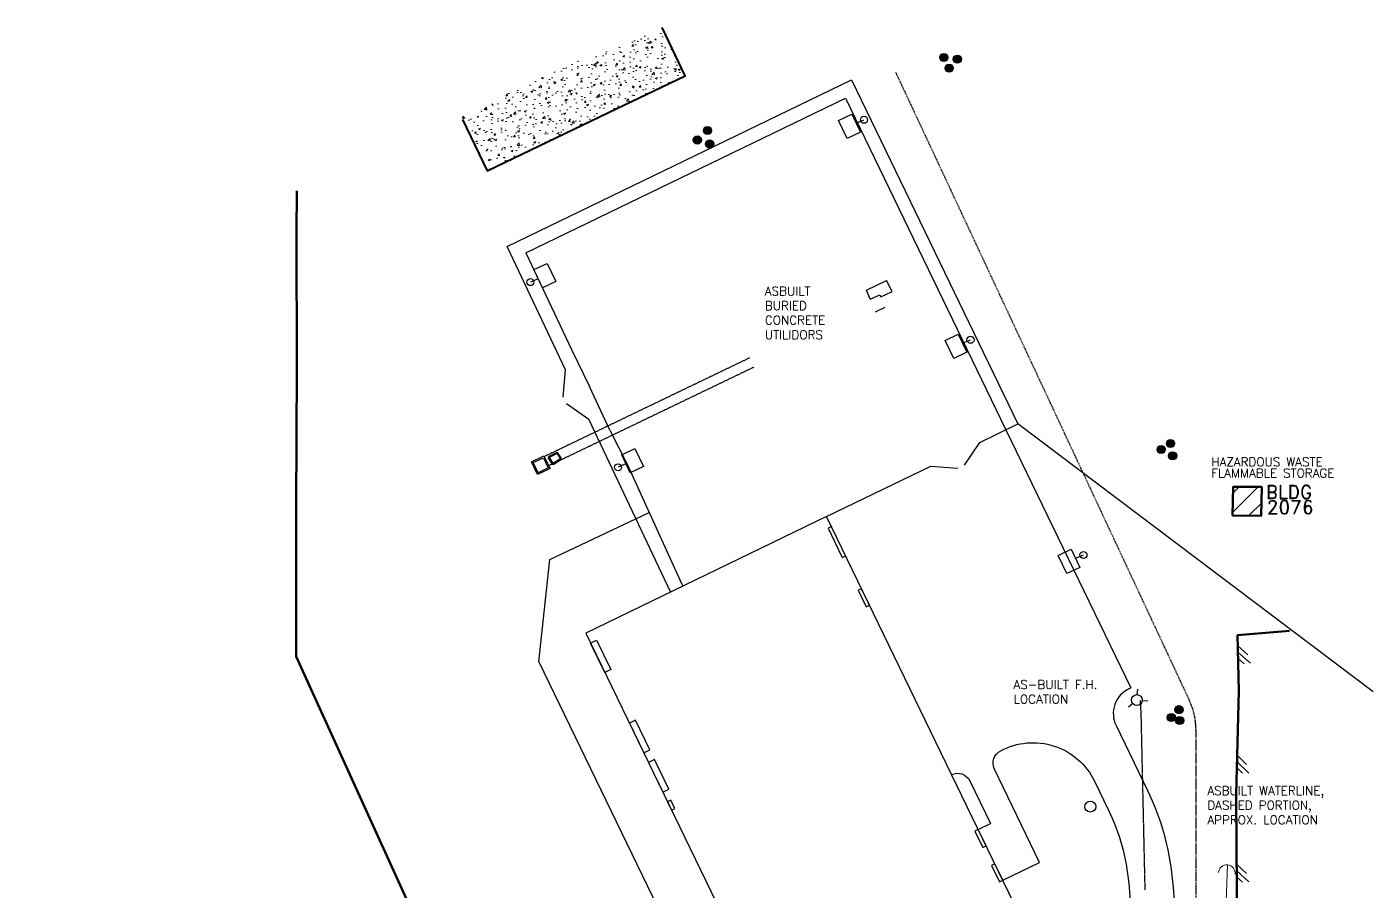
# Model space of a CAD drawing. Header units: feet. Extents: x 1391198 to 1391869, y 3961136 to 3961903.
# Drawn here: x 1391197.7 to 1391690.7, y 3961586.3 to 3961902.8 of the extents above; entities that cross this region are included whole.
import ezdxf

# ---------------------------------------------------------------- set-up
doc = ezdxf.new("R2010")
doc.units = ezdxf.units.FT
doc.header["$MEASUREMENT"] = 0
for name, pattern in [('D15', [0.225, 0.15, -0.075]), ('DASHED', [19.05, 12.7, -6.35]), ('HIDDEN', [0.375, 0.25, -0.125])]:
    doc.linetypes.add(name, pattern=pattern)
for name, color, linetype in [('ASBLTS_L', 6, 'Continuous'), ('ASBLTS_T', 3, 'Continuous'), ('BUILDING_ARCH', 7, 'Continuous'), ('C-ABANDONED UTILIDOR', 9, 'D15'), ('C-CONCRETE', 4, 'Continuous'), ('C-LEGEND-NEW', 4, 'Continuous'), ('C-NEW FENCELINE', 4, 'FENCELINE3'), ('C-NEW PVMT', 4, 'Continuous'), ('C-NEW SWALE', 3, 'DASHED'), ('C-UTIL_NIC', 5, 'Continuous'), ('V-AFLD-VALT', 8, 'Continuous'), ('V-BLDG-IDEN', 8, 'Continuous'), ('V-SITE-OTLN', 8, 'Continuous')]:
    doc.layers.add(name, color=color, linetype=linetype)
for name, color, linetype, lineweight in [('E-ELEC-C', 3, 'Continuous', 25), ('V-APRN-OTLN', 8, 'Continuous', 50), ('V-BLDG-OTLN', 8, 'Continuous', 90), ('V-BLDG-PATT', 8, 'Continuous', 18), ('V-PADS-OTLN', 8, 'Continuous', 40), ('V-POWR-POLE-GUYS', 8, 'Continuous', 18), ('V-PVMT-ASPH', 8, 'Continuous', 18), ('V-PVMT-CONC', 8, 'Continuous', 18), ('V-ROAD-ASPH', 8, 'Continuous', 50)]:
    doc.layers.add(name, color=color, linetype=linetype, lineweight=lineweight)
doc.styles.add('L80', font='simplex', dxfattribs={"height": 1.6})
doc.styles.add('ROMAND', font='romand.shx')
doc.styles.add('RomanS', font='romans.shx', dxfattribs={"width": 0.8})
doc.styles.get("Standard").update_dxf_attribs({"font": 'romans.shx', "width": 0.8})
doc.linetypes.add('FENCELINE3', pattern='A,0.5,-0.1,["X",Standard,S=0.08,R=0,X=-0.04,Y=-0.04],-0.1', length=0.7)

# ---------------------------------------------------------------- blocks, each defined once
blk = doc.blocks.new('A$C459D505B')
for points in [[(1011, 1015.6), (1011, -160.4), (3219, -160.4), (3219, -184.4), (3427, -184.4), (3427, 1015.6), (1011, 1015.6)], [(1059, 1015.6), (1059, 999), (1203, 999), (1203, 1015.6)], [(2539, 1015.6), (2539, 999), (2619, 999), (2619, 1015.6), (2539, 1015.6)]]:
    blk.add_lwpolyline(points)
for points in [[(1363, 1015.6), (1363, 999), (1443, 999), (1443, 1015.6)], [(2707, 1015.6), (2707, 999), (2787, 999), (2787, 1015.6)], [(3059, 999), (3099, 999), (3099, 1015.6), (3059, 1015.6)], [(3219, 1015.6), (3219, 999), (3259, 999), (3259, 1015.6)], [(1059, -160.4), (1059, -130.7), (1203, -130.7), (1203, -160.4)], [(1451, -130.7), (1451, -160.4), (1595, -160.4), (1595, -130.7)], [(1643, -130.7), (1643, -160.4), (1787, -160.4), (1787, -130.7)], [(1835, -143.7), (1835, -160.4), (1875, -160.4), (1875, -143.7)], [(3259, -143.7), (3259, -184.4), (3387, -184.4), (3387, -143.7)]]:
    blk.add_lwpolyline(points, close=True)
blk = doc.blocks.new('COE-FH')
for points in [[(0, 0.05), (0, 0.101)], [(-0.035, -0.035), (-0.071, -0.071)], [(0.035, -0.035), (0.071, -0.071)]]:
    blk.add_lwpolyline(points)
blk.add_circle((0, 0), 0.05)
blk = doc.blocks.new('p2')
at = {"color": 0}
for p, q in [((0, 0), (-1.27, -1.36)), ((0.7, 0), (-0.32, -1.09)), ((-0.7, 0), (-1.31, -0.66))]:
    blk.add_line(p, q, dxfattribs=at)
blk = doc.blocks.new('coe-gp')
blk.add_hatch(color=256).paths.add_polyline_path([(-0.0375, 0, 1), (0.0375, 0, 1)])
blk.add_circle((0, 0), 0.0375)
blk = doc.blocks.new('coe-anchor')
blk.add_arc((-0.078, 0), 0.0776, 270, 90)
blk = doc.blocks.new('A$C2AE46CBC')
at = {"layer": 'E-ELEC-C'}
blk.add_line((77, 67.4), (111.7, 82.5), dxfattribs=at)
blk.add_lwpolyline([(0, 79.7), (58.1, 107.3), (95.9, 27.5), (37.8, 0)], close=True, dxfattribs=at)
blk.add_circle((111.7, 82.5), 15.4, dxfattribs=at)
blk = doc.blocks.new('A$C74487909')
at = {"layer": 'E-ELEC-C'}
for p, q in [((-1585.6, -169.7), (-1559, -228.3)), ((-1601.6, -212.3), (-1543, -185.7)), ((-2686.1, -721.7), (-2627.5, -695)), ((-2670.1, -679.1), (-2643.4, -737.6)), ((-1045.3, -879.1), (-1018.7, -937.6)), ((-1061.3, -921.7), (-1002.7, -895)), ((-2285.5, -1476.6), (-2258.8, -1535.1)), ((-2301.4, -1519.2), (-2242.9, -1492.5))]:
    blk.add_line(p, q, dxfattribs=at)
for centre in [(-1572.3, -199), (-2656.8, -708.3), (-1032, -908.3), (-2272.1, -1505.9)]:
    blk.add_circle(centre, 32.2, dxfattribs=at)
for p in [(877.6, 5786.6), (1345.6, 4819.6), (1842.1, 3874.1)]:
    blk.add_blockref('A$C2AE46CBC', p, dxfattribs=at)
at = {"layer": 'E-ELEC-C', "rotation": 180}
for p in [(-365, 5237.9), (20.4, 4424.3)]:
    blk.add_blockref('A$C2AE46CBC', p, dxfattribs=at)

msp = doc.modelspace()

# ---------------------------------------------------------------- hatches: boundary and pattern name
at = {"layer": 'V-BLDG-PATT'}
h = msp.add_hatch(dxfattribs=at)
h.set_pattern_fill('ANSI31', color=256, scale=40, style=0)
h.paths.add_polyline_path([(1391639.25, 3961723.9), (1391649.71, 3961723.79), (1391649.91, 3961734.31), (1391639.46, 3961734.42)])
at = {"layer": 'V-PVMT-CONC'}
h = msp.add_hatch(dxfattribs=at)
h.set_pattern_fill('AR-CONC', color=256, style=0)
h.set_pattern_definition([(50, (1391357.2, 3961849.4357), (7.1726, -0.62752), [0.75, -8.25]), (355, (1391357.2, 3961849.436), (-1.3875, 7.5219), [0.6, -6.6]), (100.451, (1391357.798, 3961849.3834), (5.7851, 6.8944), [0.6374, -7.0114]), (46.184, (1391357.2, 3961851.436), (10.6724, -1.6552), [1.125, -12.375]), (96.636, (1391358.089, 3961851.298), (9.3466, 9.7412), [0.9561, -10.5171]), (351.184, (1391357.2, 3961851.436), (9.3466, 9.7412), [0.9, -9.9]), (21, (1391358.2, 3961850.9357), (5.96907, -4.0262), [0.75, -8.25]), (326, (1391358.2, 3961850.936), (2.43315, 7.2515), [0.6, -6.6]), (71.451, (1391358.6975, 3961850.6), (8.40223, 3.2253), [0.6374, -7.0114]), (37.5, (1391357.2, 3961849.4357), (0.1216, 3.32894), [0, -6.52, 0, -6.7, 0, -6.625]), (7.5, (1391357.2, 3961849.4357), (2.6307, 3.94412), [0, -3.82, 0, -6.37, 0, -2.525]), (327.5, (1391354.97, 3961849.4357), (5.338224, -0.22555), [0, -2.5, 0, -7.8, 0, -10.35]), (317.5, (1391353.97, 3961849.4357), (5.83186, 1.00105), [0, -3.25, 0, -5.18, 0, -7.35])])
h.paths.add_polyline_path([(1391438.79, 3961884.97), (1391430.35, 3961902.67), (1391430.35, 3961902.83), (1391400.25, 3961890.53), (1391372.34, 3961877.99), (1391357.2, 3961868.9), (1391366.34, 3961850.06), (1391410.71, 3961871.45)])
edge = h.paths.add_edge_path()
edge.add_line((1391357.2, 3961869.2), (1391357.2, 3961868.6))
edge.add_line((1391357.5, 3961868.9), (1391356.9, 3961868.9))
edge.add_line((1391356.9, 3961869.52), (1391357.64, 3961870.26))
edge.add_line((1391357.64, 3961870.26), (1391357.96, 3961869.93))
edge.add_line((1391357.96, 3961869.93), (1391357.23, 3961869.2))
edge.add_line((1391357.23, 3961869.2), (1391356.9, 3961869.52))
edge.add_line((1391357.2, 3961869.22), (1391358.19, 3961870.22))
edge.add_line((1391358.19, 3961870.22), (1391358.52, 3961869.89))
edge.add_line((1391358.52, 3961869.89), (1391357.52, 3961868.9))
edge.add_line((1391357.52, 3961868.9), (1391357.2, 3961869.22))
edge.add_line((1391357.5, 3961868.93), (1391358.27, 3961869.7))
edge.add_line((1391358.27, 3961869.7), (1391358.59, 3961869.37))
edge.add_line((1391358.59, 3961869.37), (1391357.82, 3961868.6))
edge.add_line((1391357.82, 3961868.6), (1391357.5, 3961868.93))
edge = h.paths.add_edge_path()
edge.add_line((1391366.34, 3961850.36), (1391366.34, 3961849.76))
edge.add_line((1391366.64, 3961850.06), (1391366.04, 3961850.06))
edge.add_line((1391366.04, 3961850.68), (1391366.78, 3961851.42))
edge.add_line((1391366.78, 3961851.42), (1391367.1, 3961851.1))
edge.add_line((1391367.1, 3961851.1), (1391366.37, 3961850.36))
edge.add_line((1391366.37, 3961850.36), (1391366.04, 3961850.68))
edge.add_line((1391366.34, 3961850.38), (1391367.34, 3961851.38))
edge.add_line((1391367.34, 3961851.38), (1391367.66, 3961851.06))
edge.add_line((1391367.66, 3961851.06), (1391366.66, 3961850.06))
edge.add_line((1391366.66, 3961850.06), (1391366.34, 3961850.38))
edge.add_line((1391366.64, 3961850.09), (1391367.4, 3961850.86))
edge.add_line((1391367.4, 3961850.86), (1391367.73, 3961850.53))
edge.add_line((1391367.73, 3961850.53), (1391366.96, 3961849.76))
edge.add_line((1391366.96, 3961849.76), (1391366.64, 3961850.09))
edge = h.paths.add_edge_path(flags=16)
edge.add_line((1391410.71, 3961871.75), (1391410.71, 3961871.15))
edge.add_line((1391411.01, 3961871.45), (1391410.41, 3961871.45))
edge.add_line((1391410.41, 3961872.07), (1391411.15, 3961872.81))
edge.add_line((1391411.15, 3961872.81), (1391411.47, 3961872.49))
edge.add_line((1391411.47, 3961872.49), (1391410.73, 3961871.75))
edge.add_line((1391410.73, 3961871.75), (1391410.41, 3961872.07))
edge.add_line((1391410.71, 3961871.77), (1391411.7, 3961872.77))
edge.add_line((1391411.7, 3961872.77), (1391412.03, 3961872.45))
edge.add_line((1391412.03, 3961872.45), (1391411.03, 3961871.45))
edge.add_line((1391411.03, 3961871.45), (1391410.71, 3961871.77))
edge.add_line((1391411, 3961871.48), (1391411.77, 3961872.25))
edge.add_line((1391411.77, 3961872.25), (1391412.1, 3961871.92))
edge.add_line((1391412.1, 3961871.92), (1391411.33, 3961871.15))
edge.add_line((1391411.33, 3961871.15), (1391411, 3961871.48))
edge = h.paths.add_edge_path(flags=17)
edge.add_line((1391400.25, 3961890.83), (1391400.25, 3961890.23))
edge.add_line((1391400.55, 3961890.53), (1391399.95, 3961890.53))
edge.add_line((1391399.95, 3961891.15), (1391400.69, 3961891.89))
edge.add_line((1391400.69, 3961891.89), (1391401.01, 3961891.57))
edge.add_line((1391401.01, 3961891.57), (1391400.28, 3961890.83))
edge.add_line((1391400.28, 3961890.83), (1391399.95, 3961891.15))
edge.add_line((1391400.25, 3961890.85), (1391401.21, 3961891.81))
edge.add_line((1391401.21, 3961891.81), (1391401.53, 3961891.49))
edge.add_line((1391401.53, 3961891.49), (1391400.57, 3961890.53))
edge.add_line((1391400.57, 3961890.53), (1391400.25, 3961890.85))
edge.add_line((1391400.55, 3961890.56), (1391401.87, 3961891.88))
edge.add_line((1391401.87, 3961891.88), (1391402.19, 3961891.56))
edge.add_line((1391402.19, 3961891.56), (1391400.87, 3961890.23))
edge.add_line((1391400.87, 3961890.23), (1391400.55, 3961890.56))
edge = h.paths.add_edge_path(flags=17)
edge.add_line((1391372.34, 3961878.29), (1391372.34, 3961877.69))
edge.add_line((1391372.64, 3961877.99), (1391372.04, 3961877.99))
edge.add_line((1391372.04, 3961878.61), (1391372.77, 3961879.34))
edge.add_line((1391372.77, 3961879.34), (1391373.1, 3961879.02))
edge.add_line((1391373.1, 3961879.02), (1391372.36, 3961878.28))
edge.add_line((1391372.36, 3961878.28), (1391372.04, 3961878.61))
edge.add_line((1391372.33, 3961878.31), (1391373.33, 3961879.3))
edge.add_line((1391373.33, 3961879.3), (1391373.65, 3961878.98))
edge.add_line((1391373.65, 3961878.98), (1391372.66, 3961877.99))
edge.add_line((1391372.66, 3961877.99), (1391372.33, 3961878.31))
edge.add_line((1391372.63, 3961878.01), (1391373.95, 3961879.33))
edge.add_line((1391373.95, 3961879.33), (1391374.28, 3961879.01))
edge.add_line((1391374.28, 3961879.01), (1391372.95, 3961877.69))
edge.add_line((1391372.95, 3961877.69), (1391372.63, 3961878.01))
edge = h.paths.add_edge_path()
edge.add_line((1391366.09, 3961850.03), (1391366.09, 3961849.43))
edge.add_line((1391366.39, 3961849.73), (1391365.79, 3961849.73))
edge.add_line((1391365.79, 3961850.35), (1391366.52, 3961851.09))
edge.add_line((1391366.52, 3961851.09), (1391366.85, 3961850.77))
edge.add_line((1391366.85, 3961850.77), (1391366.11, 3961850.03))
edge.add_line((1391366.11, 3961850.03), (1391365.79, 3961850.35))
edge.add_line((1391366.08, 3961850.06), (1391367.08, 3961851.05))
edge.add_line((1391367.08, 3961851.05), (1391367.4, 3961850.73))
edge.add_line((1391367.4, 3961850.73), (1391366.41, 3961849.73))
edge.add_line((1391366.41, 3961849.73), (1391366.08, 3961850.06))
edge.add_line((1391366.38, 3961849.76), (1391367.41, 3961850.79))
edge.add_line((1391367.41, 3961850.79), (1391367.73, 3961850.47))
edge.add_line((1391367.73, 3961850.47), (1391366.7, 3961849.44))
edge.add_line((1391366.7, 3961849.44), (1391366.38, 3961849.76))

# ---------------------------------------------------------------- linework, layer by layer
at = {"layer": 'ASBLTS_L'}
for p, q in [((1391505.24, 3961806.46), (1391512.56, 3961809.91)), ((1391514.55, 3961805.93), (1391512.56, 3961809.91)), ((1391506.5, 3961803.16), (1391505.24, 3961806.46)), ((1391506.5, 3961803.16), (1391510.03, 3961804.67)), ((1391510.03, 3961804.67), (1391510.42, 3961804.01)), ((1391510.42, 3961804.01), (1391514.55, 3961805.93)), ((1391508.44, 3961798.41), (1391512.06, 3961800.18)), ((1391605.78, 3961651.41), (1391605.54, 3961656.16))]:
    msp.add_line(p, q, dxfattribs=at)
at = {"layer": 'ASBLTS_L', "linetype": 'HIDDEN'}
msp.add_line((1391607.23, 3961586.81), (1391605.78, 3961651.41), dxfattribs=at)
at = {"layer": 'ASBLTS_T'}
for points in [[(1391502.57, 3961804.22, 0, 0.833, 0), (1391500.09, 3961804.49, 0, 0, 0), (1391490.01, 3961805.57, 0, 0, 0)], [(1391604.54, 3961656.34, 0, 0.833, 0), (1391602.2, 3961657.23, 0, 0, 0), (1391592.81, 3961660.81, 0, 0, 0)], [(1391609.45, 3961649.75, 0, 0.833, 0), (1391610.91, 3961647.72, 0, 0, 0), (1391628.94, 3961622.52, 0, 0, 0)], [(1391608.01, 3961610.68, 0, 0.833, 0), (1391610.19, 3961611.91, 0, 0, 0), (1391628.94, 3961622.52, 0, 0, 0)]]:
    msp.add_lwpolyline(points, format="xyseb", dxfattribs=at)
at = {"layer": 'C-ABANDONED UTILIDOR'}
for p, q in [((1391462.43, 3961781.62), (1391387.2, 3961745.44)), ((1391463.96, 3961778.19), (1391388.83, 3961742.06))]:
    msp.add_line(p, q, dxfattribs=at)
at = {"layer": 'C-CONCRETE', "elevation": 455.79, "flags": 128}
msp.add_lwpolyline([(1391546.08, 3961608.86), (1391550.58, 3961611.04)], dxfattribs=at)
at = {"layer": 'C-CONCRETE', "flags": 128}
msp.add_lwpolyline([(1391555.09, 3961590.26), (1391568.59, 3961596.79)], dxfattribs=at)
at = {"layer": 'C-LEGEND-NEW'}
msp.add_lwpolyline([(1391596.56, 3961647), (1391608.1, 3961623.16, -0.088923), (1391617.11, 3961590.97), (1391617.11, 3961590.97, -0.236426), (1391582.27, 3961494.99, 0.203783), (1391568.19, 3961462.56, 0.543587), (1391581.88, 3961452.86)], format="xyb", dxfattribs=at)
at = {"layer": 'C-NEW FENCELINE'}
msp.add_line((1391373.64, 3961822.39, 455.79), (1391499.66, 3961883.4, 455.79), dxfattribs=at)
at = {"layer": 'C-NEW FENCELINE', "elevation": 455.79}
for points in [[(1391499.66, 3961883.4), (1391560.66, 3961757.39)], [(1391394.99, 3961777.23), (1391373.64, 3961822.39)], [(1391394.17, 3961767.27), (1391394.99, 3961777.23)], [(1391395.32, 3961764.84), (1391403.54, 3961759.15)], [(1391433.47, 3961695.86), (1391403.54, 3961759.15)]]:
    msp.add_lwpolyline(points, dxfattribs=at)
at = {"layer": 'C-NEW FENCELINE', "elevation": 455.79, "flags": 128}
for points in [[(1391546.71, 3961750.63), (1391560.66, 3961757.39)], [(1391490.6, 3961723.47), (1391528.71, 3961741.92)], [(1391528.71, 3961741.92), (1391538.68, 3961741.19)]]:
    msp.add_lwpolyline(points, dxfattribs=at)
at = {"layer": 'C-NEW FENCELINE', "flags": 128}
for points in [[(1391690.69, 3961659.23), (1391560.66, 3961757.39)], [(1391541.09, 3961742.36), (1391546.71, 3961750.63)]]:
    msp.add_lwpolyline(points, dxfattribs=at)
at = {"layer": 'C-NEW PVMT'}
for points in [[(1391380.39, 3961820.11), (1391497.44, 3961876.77)], [(1391497.44, 3961876.77), (1391556.26, 3961755.26)], [(1391380.39, 3961820.11), (1391397.12, 3961784.63), (1391403.81, 3961771.13)], [(1391411.25, 3961755.17), (1391403.81, 3961771.13)], [(1391411.25, 3961755.17), (1391417.55, 3961742.72), (1391437.6, 3961698.75), (1391437.97, 3961697.99)], [(1391556.26, 3961755.26), (1391602.02, 3961660.75)], [(1391601.21, 3961660.36), (1391602.02, 3961660.75)]]:
    msp.add_lwpolyline(points, dxfattribs=at)
at = {"layer": 'C-NEW PVMT', "flags": 128}
msp.add_lwpolyline([(1391389.25, 3961707.74), (1391425.65, 3961724.95)], dxfattribs=at)
at = {"layer": 'C-NEW PVMT', "elevation": 455.79, "flags": 128}
for points in [[(1391385.26, 3961670.25), (1391389.25, 3961707.74)], [(1391385.26, 3961670.25), (1391472.12, 3961490.84)]]:
    msp.add_lwpolyline(points, dxfattribs=at)
at = {"layer": 'C-NEW PVMT'}
for points in [[(1391568.59, 3961596.79), (1391552.03, 3961631, -0.414214), (1391554.35, 3961637.68), (1391554.35, 3961637.68, -0.426039), (1391588.7, 3961626.53), (1391593.7, 3961616.19, -0.08979), (1391601.22, 3961589.12), (1391601.22, 3961589.12, -0.255944), (1391565.86, 3961501.85, -0.178195), (1391556.06, 3961498.47, -0.265421), (1391526.28, 3961516.3, 0.265421)], [(1391536.35, 3961628.96), (1391536.35, 3961628.96, -0.414214), (1391543.03, 3961626.64), (1391550.58, 3961611.04)]]:
    msp.add_lwpolyline(points, format="xyb", dxfattribs=at)
msp.add_arc((1391605.56, 3961651.36), 10, 115.8311, 205.8321, dxfattribs=at)
at = {"layer": 'C-NEW SWALE', "ltscale": 0.025}
msp.add_lwpolyline([(1391515.83, 3961886.27), (1391623.46, 3961656.02, -0.109754), (1391625.82, 3961645.44), (1391625.82, 3961531.91, -0.158637), (1391616.24, 3961502.48), (1391593.54, 3961471.3, 0.136384), (1391590.73, 3961463.78), (1391590.94, 3961458.7)], format="xyb", dxfattribs=at)
at = {"layer": 'C-UTIL_NIC'}
msp.add_circle((1391587.15, 3961617.26), 2, dxfattribs=at)
at = {"layer": 'V-AFLD-VALT'}
for points in [[(1391382.49, 3961743.51), (1391387.08, 3961745.7), (1391389.32, 3961741.05), (1391384.73, 3961738.85)], [(1391383.16, 3961743.27), (1391386.85, 3961745.04), (1391388.66, 3961741.29), (1391384.96, 3961739.52)]]:
    msp.add_lwpolyline(points, close=True, dxfattribs=at)
at = {"layer": 'V-APRN-OTLN'}
msp.add_lwpolyline([(1391411.83, 3961417.04), (1391392.78, 3961459.28), (1391384.54, 3961477.57), (1391361.96, 3961527.39), (1391339.32, 3961577.76), (1391316.65, 3961627.65), (1391296.36, 3961672.23), (1391296.33, 3961677.63), (1391296.38, 3961727.37), (1391296.55, 3961777.65), (1391296.52, 3961827.58), (1391296.57, 3961842.84)], dxfattribs=at)
msp.add_lwpolyline([(1391388.69, 3961745.2), (1391391.86, 3961746.88), (1391393.35, 3961744.57), (1391390.27, 3961742.71)], close=True, dxfattribs=at)
at = {"layer": 'V-BLDG-OTLN'}
msp.add_lwpolyline([(1391639.25, 3961723.9), (1391649.71, 3961723.79), (1391649.91, 3961734.31), (1391639.46, 3961734.42)], close=True, dxfattribs=at)
at = {"layer": 'V-PADS-OTLN'}
msp.add_lwpolyline([(1391357.2, 3961868.9), (1391366.34, 3961850.06), (1391410.71, 3961871.45), (1391438.79, 3961884.97), (1391430.35, 3961902.67)], dxfattribs=at)
at = {"layer": 'V-POWR-POLE-GUYS'}
msp.add_line((1391637.44, 3961595.87), (1391636.65, 3961575.9), dxfattribs=at)
at = {"layer": 'V-ROAD-ASPH'}
msp.add_lwpolyline([(1391620.28, 3961468.83), (1391621.98, 3961473.2), (1391633.27, 3961487.07), (1391639.1, 3961509.38), (1391639.21, 3961515.72), (1391641.16, 3961516.18), (1391641.29, 3961546.34), (1391640.76, 3961586.15), (1391640.53, 3961621.66), (1391641.5, 3961659.62), (1391641.06, 3961680.07), (1391660.08, 3961681.65)], dxfattribs=at)

# ---------------------------------------------------------------- block references
at = {"layer": 'BUILDING_ARCH', "xscale": 0.08333333320238219, "yscale": 0.08333333320238219, "zscale": 0.08333333320238219, "rotation": 295.8315737708084}
msp.add_blockref('A$C459D505B', (1391377.71, 3961762.42, 455.79), dxfattribs=at)
at = {"layer": 'C-UTIL_NIC', "xscale": 39.99999999990603, "yscale": 39.99999999990603, "zscale": 39.99999999990603, "rotation": 130.3106793318803}
msp.add_blockref('COE-FH', (1391604.19, 3961656.25), dxfattribs=at)
at = {"layer": 'E-ELEC-C', "xscale": 0.08333333325572312, "yscale": 0.08333333325572312, "zscale": 0.08333333325572312}
msp.add_blockref('A$C74487909', (1391421.83, 3961379.72), dxfattribs=at)
at = {"layer": 'V-POWR-POLE-GUYS', "xscale": 40.00000000001098, "yscale": 40.00000000001098, "rotation": 84.16447801039429}
msp.add_blockref('coe-anchor', (1391637.44, 3961595.87), dxfattribs=at)
at = {"layer": 'V-PVMT-ASPH'}
for p, xscale, yscale, zscale, rotation in [((1391641.2, 3961673.79), 3.280839895013124, 3.280839895013124, 3.280839895013124, 91.23120644239008), ((1391640.84, 3961633.8), 3.280839895013123, 3.280839895013123, 3.280839895013123, 88.53410883520189), ((1391640.71, 3961593.81), 3.280839895013123, 3.280839895013123, 3.280839895013123, 90.37320166900228)]:
    msp.add_blockref('p2', p, dxfattribs=dict(at, xscale=xscale, yscale=yscale, zscale=zscale, rotation=rotation))
at = {"layer": 'V-SITE-OTLN', "xscale": 40, "yscale": 40}
for p in [(1391533.49, 3961891.61), (1391538.47, 3961891.03), (1391535.45, 3961887.72), (1391443.27, 3961861.38), (1391446.96, 3961864.88), (1391447.76, 3961859.92), (1391613.1, 3961748.03), (1391616.49, 3961750.25), (1391617.27, 3961745.74), (1391616.78, 3961649.88), (1391619.6, 3961652.72), (1391619.85, 3961648.78)]:
    msp.add_blockref('coe-gp', p, dxfattribs=at)

# ---------------------------------------------------------------- texts
at = {"layer": 'ASBLTS_T', "char_height": 3.2, "attachment_point": 1, "style": 'L80'}
for s, insert, width in [('ASBUILT BURIED CONCRETE UTILIDORS', (1391467.98, 3961807.67), 31.3629), ('AS-BUILT F.H.\\PLOCATION', (1391559.02, 3961663.53), 37.1907), ('ASBUILT WATERLINE,\\PDASHED PORTION, APPROX. LOCATION', (1391630.01, 3961624.67), 54.4245)]:
    msp.add_mtext(s, dxfattribs=dict(at, insert=insert, width=width))
at = {"layer": 'V-BLDG-IDEN'}
for s, height, style, p in [('HAZARDOUS WASTE', 3.2, 'RomanS', (1391631.48, 3961741.89)), ('FLAMMABLE STORAGE', 3.2, 'RomanS', (1391631.4, 3961737.8)), ('BLDG', 5, 'ROMAND', (1391651.47, 3961729.95)), ('2076', 5, 'ROMAND', (1391651.77, 3961724.42))]:
    msp.add_text(s, height=height, dxfattribs=dict(at, style=style)).set_placement(p)

doc.saveas('drawing.dxf')
